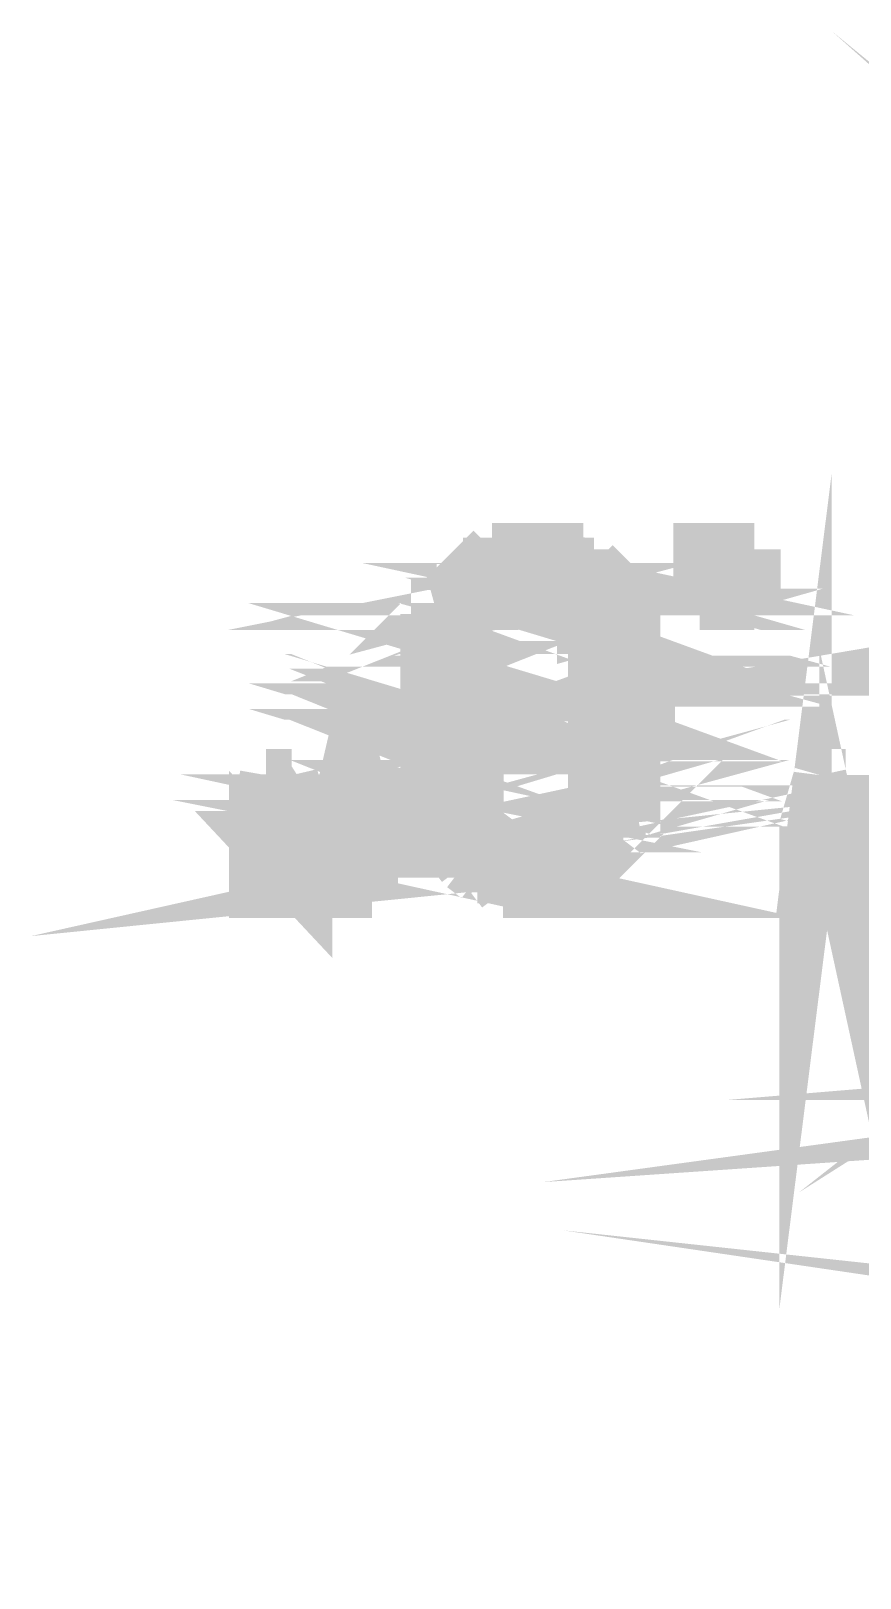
# Model space of a CAD drawing. Header units: inches. Extents: x -524 to 1067, y -71 to 1110.
# Drawn here: x 847.9 to 862.55, y 500.4 to 527.74 of the extents above; entities that cross this region are included whole.
import ezdxf

# ---------------------------------------------------------------- set-up
doc = ezdxf.new("R2010")
doc.units = ezdxf.units.IN
doc.header["$MEASUREMENT"] = 0
doc.layers.add('H', color=7, linetype='Continuous')
doc.layers.add('P', color=7, linetype='Continuous')

msp = doc.modelspace()

# ---------------------------------------------------------------- hatches: boundary and pattern name
at = {"layer": 'H', "linetype": 'Continuous'}
for points in [[(855.6016618413419, 518.0647073597542), (855.6016618413419, 518.3201960119079), (857.9193089001653, 518.3201960119079), (858.1091004703367, 518.0647073597542), (855.6016618413419, 518.0647073597542)], [(855.7914534115132, 518.3201960119079), (856.0505919015548, 518.5136374199672), (857.6601704101236, 518.5136374199672), (857.6601704101236, 518.3201960119079), (855.7914534115132, 518.3201960119079)], [(859.7843760608878, 517.6121274616531), (859.7843760608878, 518.5136374199672), (860.6858860192019, 518.5136374199672), (860.6858860192019, 517.6121274616531), (859.7843760608878, 517.6121274616531)], [(855.1490819432406, 517.3529889716114), (855.1490819432406, 517.6121274616531), (855.3425233513001, 517.8055688697125), (856.4995219617679, 518.0647073597542), (856.244033309614, 517.8055688697125), (856.0505919015548, 517.8055688697125), (856.0505919015548, 517.6121274616531), (855.7914534115132, 517.6121274616531), (855.1490819432406, 517.3529889716114)], [(855.3425233513001, 517.8055688697125), (855.3425233513001, 518.0647073597542), (856.4995219617679, 518.0647073597542), (855.3425233513001, 517.8055688697125)], [(858.3682389603784, 517.3529889716114), (857.6601704101236, 517.6121274616531), (857.4667290020643, 517.6121274616531), (857.4667290020643, 517.8055688697125), (857.2112403499107, 517.8055688697125), (857.2112403499107, 517.9990102777717), (856.9521018598689, 518.0647073597542), (857.2112403499107, 518.0647073597542), (858.1091004703367, 517.8055688697125), (858.3682389603784, 517.8055688697125), (858.3682389603784, 517.3529889716114)], [(858.1091004703367, 517.8055688697125), (856.9521018598689, 518.0647073597542), (858.1091004703367, 518.0647073597542), (858.1091004703367, 517.8055688697125)], [(855.7914534115132, 517.16319740144), (855.1490819432406, 517.3529889716114), (855.7914534115132, 517.6121274616531), (855.7914534115132, 517.16319740144)], [(857.6601704101236, 517.16319740144), (857.6601704101236, 517.6121274616531), (858.3682389603784, 517.3529889716114), (858.62737745042, 517.3529889716114), (858.62737745042, 516.0025489530844), (858.8171690205913, 515.7470603009306), (858.8171690205913, 515.4879218108889), (858.62737745042, 515.2944804028295), (858.62737745042, 515.0353419127879), (857.9193089001653, 514.8455503426165), (857.9193089001653, 517.16319740144), (857.6601704101236, 517.16319740144)], [(855.1490819432406, 517.16319740144), (855.1490819432406, 517.3529889716114), (855.7914534115132, 517.16319740144), (855.1490819432406, 517.16319740144)], [(854.893593291087, 516.9040589113984), (854.893593291087, 517.16319740144), (855.6016618413419, 516.9040589113984), (854.893593291087, 516.9040589113984)], [(855.6016618413419, 516.9040589113984), (854.893593291087, 517.16319740144), (855.7914534115132, 517.16319740144), (855.6016618413419, 516.9040589113984)], [(854.893593291087, 515.4879218108889), (854.893593291087, 516.9040589113984), (855.6016618413419, 516.9040589113984), (855.6016618413419, 515.4879218108889), (854.893593291087, 515.4879218108889)], [(855.6016618413419, 514.8455503426165), (854.893593291087, 515.0353419127879), (854.893593291087, 515.4879218108889), (855.6016618413419, 515.2944804028295), (855.6016618413419, 514.8455503426165)], [(855.6016618413419, 515.2944804028295), (854.893593291087, 515.4879218108889), (855.6016618413419, 515.4879218108889), (855.6016618413419, 515.2944804028295)], [(854.893593291087, 514.8455503426165), (854.893593291087, 515.0353419127879), (855.6016618413419, 514.8455503426165), (854.893593291087, 514.8455503426165)], [(857.9193089001653, 514.1374817923619), (857.9193089001653, 514.8455503426165), (858.62737745042, 515.0353419127879), (858.62737745042, 513.8783433023201), (858.3682389603784, 513.6849018942607), (858.3682389603784, 513.429413242107), (857.6601704101236, 513.6849018942607), (857.6601704101236, 513.8783433023201), (857.9193089001653, 514.1374817923619)], [(855.1490819432406, 513.6849018942607), (855.1490819432406, 513.8783433023201), (854.893593291087, 514.1374817923619), (854.893593291087, 514.8455503426165), (855.6016618413419, 514.8455503426165), (855.6016618413419, 514.1374817923619), (855.7914534115132, 514.1374817923619), (855.7914534115132, 513.6849018942607), (855.1490819432406, 513.6849018942607)], [(851.8642278441209, 512.5279032837931), (851.8642278441209, 513.429413242107), (852.1233663341627, 514.5864118525749), (852.5759462322635, 514.5864118525749), (852.8314348844171, 513.429413242107), (852.8314348844171, 512.5279032837931), (851.8642278441209, 512.5279032837931)], [(853.2840147825182, 512.5279032837931), (853.2840147825182, 513.429413242107), (853.4738063526897, 514.5864118525749), (853.7329448427313, 514.5864118525749), (853.9920833327728, 513.429413242107), (853.9920833327728, 512.5279032837931), (853.2840147825182, 512.5279032837931)], [(861.5873959775158, 512.5279032837931), (861.5873959775158, 513.6849018942607), (861.8465344675576, 514.5864118525749), (862.2954645277707, 514.5864118525749), (862.2954645277707, 512.5279032837931), (861.5873959775158, 512.5279032837931)], [(855.3425233513001, 513.1702747520653), (855.3425233513001, 513.429413242107), (855.1490819432406, 513.6849018942607), (855.7914534115132, 513.6849018942607), (856.244033309614, 513.1702747520653), (855.3425233513001, 513.1702747520653)], [(857.2112403499107, 513.1702747520653), (857.6601704101236, 513.6849018942607), (858.3682389603784, 513.429413242107), (858.1091004703367, 513.1702747520653), (857.2112403499107, 513.1702747520653)], [(855.6016618413419, 512.9768333440061), (855.3425233513001, 513.1702747520653), (856.7586604518096, 513.1702747520653), (855.6016618413419, 512.9768333440061)], [(855.6016618413419, 512.9768333440061), (858.1091004703367, 513.1702747520653), (857.9193089001653, 512.9768333440061), (855.6016618413419, 512.9768333440061)], [(855.6016618413419, 512.9768333440061), (856.7586604518096, 513.1702747520653), (858.1091004703367, 513.1702747520653), (855.6016618413419, 512.9768333440061)], [(856.244033309614, 512.5279032837931), (856.0505919015548, 512.7176948539644), (855.7914534115132, 512.7176948539644), (855.6016618413419, 512.9768333440061), (857.9193089001653, 512.9768333440061), (857.6601704101236, 512.7176948539644), (857.4667290020643, 512.7176948539644), (857.2112403499107, 512.5279032837931), (856.244033309614, 512.5279032837931)]]:
    msp.add_hatch(color=256, dxfattribs=at).paths.add_polyline_path(points)

# ---------------------------------------------------------------- linework, layer by layer
at = {"layer": 'P', "const_width": 0.927058823529412}
for points in [[(877.551786899239, 514.5864118525749), (879.8694339580625, 512.5279032837932), (877.3583454911798, 514.5864118525749)], [(887.2749550326341, 518.0647073597543), (886.180003666261, 517.871265951695), (887.5304436847875, 518.0647073597543)], [(865.2554830548665, 506.0238921675356), (865.2554830548665, 506.7319607177903), (864.6131115865942, 503.5128037006528), (865.2554830548665, 506.0238921675356)], [(861.8465344675576, 514.5864118525749), (861.5873959775158, 512.5279032837932), (861.5873959775158, 513.6849018942609)], [(857.6601704101236, 518.3201960119079), (855.7914534115132, 518.3201960119079), (856.0505919015548, 518.5793345019497)], [(857.401031920082, 518.5793345019497), (856.0505919015548, 518.5793345019497)], [(856.0505919015548, 518.5793345019497), (856.244033309614, 518.5793345019497)], [(857.401031920082, 518.5793345019497), (856.0505919015548, 518.5793345019497)], [(856.0505919015548, 518.5793345019497), (857.6601704101236, 518.5793345019497), (857.401031920082, 518.5793345019497)], [(856.0505919015548, 518.5793345019497), (857.6601704101236, 518.5793345019497), (856.0505919015548, 518.5793345019497), (856.0505919015548, 518.5793345019497), (857.6601704101236, 518.5793345019497)], [(856.0505919015548, 518.5793345019497), (857.6601704101236, 518.3201960119079), (857.6601704101236, 518.5793345019497)], [(856.0505919015548, 518.5793345019497), (857.6601704101236, 518.3201960119079)], [(857.2112403499107, 518.5793345019497), (856.244033309614, 518.5793345019497), (856.4995219617679, 518.5793345019497)], [(857.2112403499107, 518.5793345019497), (856.244033309614, 518.5793345019497), (857.401031920082, 518.5793345019497), (857.2112403499107, 518.5793345019497)], [(856.244033309614, 518.5793345019497), (857.401031920082, 518.5793345019497)], [(856.9521018598689, 518.5793345019497), (856.6929633698271, 518.5793345019497), (856.4995219617679, 518.5793345019497), (856.6929633698271, 518.5793345019497)], [(856.9521018598689, 518.5793345019497), (856.4995219617679, 518.5793345019497), (857.2112403499107, 518.5793345019497), (856.9521018598689, 518.5793345019497)], [(856.4995219617679, 518.5793345019497), (857.2112403499107, 518.5793345019497)], [(857.2112403499107, 518.5793345019497), (856.4995219617679, 518.5793345019497)], [(856.4995219617679, 518.5793345019497), (856.4995219617679, 518.5793345019497)], [(857.2112403499107, 518.5793345019497), (856.4995219617679, 518.5793345019497)], [(856.4995219617679, 518.5793345019497), (857.2112403499107, 518.5793345019497), (857.2112403499107, 518.5793345019497), (856.4995219617679, 518.5793345019497)], [(856.6929633698271, 518.5793345019497), (856.9521018598689, 518.5793345019497)], [(860.6858860192019, 518.5793345019497), (859.7186789789055, 517.6121274616532)], [(860.6858860192019, 518.5793345019497), (859.7186789789055, 517.6121274616532)], [(859.7186789789055, 517.6121274616532), (859.7186789789055, 518.5793345019497), (860.6858860192019, 518.5793345019497)], [(860.6858860192019, 518.5793345019497), (860.6858860192019, 517.6121274616532), (860.6858860192019, 518.5793345019497), (860.6858860192019, 518.5793345019497), (860.6858860192019, 517.6121274616532)], [(855.5359647593593, 518.3201960119079), (857.8536118181828, 518.3201960119079), (855.5359647593593, 518.3201960119079), (857.8536118181828, 518.3201960119079)], [(857.8536118181828, 518.3201960119079), (855.5359647593593, 518.0647073597543)], [(855.5359647593593, 518.0647073597543), (855.5359647593593, 518.3201960119079)], [(857.8536118181828, 518.3201960119079), (855.5359647593593, 518.0647073597543)], [(855.5359647593593, 518.0647073597543), (858.1091004703367, 518.0647073597543), (857.8536118181828, 518.3201960119079)], [(855.5359647593593, 518.3201960119079), (857.8536118181828, 518.3201960119079), (857.8536118181828, 518.3201960119079), (855.5359647593593, 518.3201960119079)], [(855.7914534115132, 518.3201960119079), (857.8536118181828, 518.3201960119079), (855.7914534115132, 518.3201960119079)], [(857.6601704101236, 518.3201960119079), (855.7914534115132, 518.3201960119079), (857.8536118181828, 518.3201960119079), (857.6601704101236, 518.3201960119079)], [(856.0505919015548, 517.6121274616532), (855.0833848612583, 517.6121274616532), (856.0505919015548, 517.871265951695), (856.0505919015548, 517.6121274616532)], [(855.0833848612583, 517.6121274616532), (856.0505919015548, 517.871265951695), (855.3425233513001, 517.871265951695), (855.0833848612583, 517.6121274616532)], [(857.2112403499107, 518.0647073597543), (858.1091004703367, 517.871265951695), (857.2112403499107, 517.871265951695), (857.2112403499107, 518.0647073597543)], [(856.4995219617679, 518.0647073597543), (855.3425233513001, 517.871265951695)], [(856.6929633698271, 518.0647073597543), (855.3425233513001, 518.0647073597543), (858.1091004703367, 518.0647073597543)], [(856.6929633698271, 518.0647073597543), (855.3425233513001, 518.0647073597543), (856.4995219617679, 518.0647073597543), (856.6929633698271, 518.0647073597543)], [(855.3425233513001, 518.0647073597543), (856.4995219617679, 518.0647073597543)], [(856.4995219617679, 518.0647073597543), (855.3425233513001, 517.871265951695)], [(855.3425233513001, 517.871265951695), (855.3425233513001, 518.0647073597543)], [(856.4995219617679, 518.0647073597543), (855.3425233513001, 517.871265951695), (856.4995219617679, 518.0647073597543)], [(855.5359647593593, 518.0647073597543), (858.1091004703367, 518.0647073597543), (855.3425233513001, 518.0647073597543)], [(855.3425233513001, 518.0647073597543), (855.5359647593593, 518.0647073597543)], [(856.0505919015548, 517.871265951695), (855.3425233513001, 517.871265951695), (856.244033309614, 517.871265951695), (856.0505919015548, 517.871265951695)], [(855.3425233513001, 517.871265951695), (856.244033309614, 517.871265951695)], [(856.244033309614, 517.871265951695), (855.3425233513001, 517.871265951695)], [(855.3425233513001, 517.871265951695), (855.3425233513001, 517.871265951695)], [(856.244033309614, 517.871265951695), (855.3425233513001, 517.871265951695)], [(855.3425233513001, 517.871265951695), (856.244033309614, 517.871265951695), (856.244033309614, 517.871265951695), (855.3425233513001, 517.871265951695)], [(857.401031920082, 517.871265951695), (858.3025418783959, 517.6121274616532), (857.401031920082, 517.6121274616532), (857.401031920082, 517.871265951695)], [(856.244033309614, 517.871265951695), (856.4995219617679, 518.0647073597543)], [(856.4995219617679, 518.0647073597543), (856.4995219617679, 518.0647073597543)], [(856.6929633698271, 518.0647073597543), (858.1091004703367, 518.0647073597543)], [(858.1091004703367, 518.0647073597543), (856.6929633698271, 518.0647073597543)], [(856.6929633698271, 518.0647073597543), (858.1091004703367, 518.0647073597543), (856.9521018598689, 518.0647073597543), (856.6929633698271, 518.0647073597543)], [(858.1091004703367, 518.0647073597543), (856.6929633698271, 518.0647073597543)], [(856.6929633698271, 518.0647073597543), (858.1091004703367, 518.0647073597543), (858.1091004703367, 518.0647073597543)], [(858.1091004703367, 518.0647073597543), (856.6929633698271, 518.0647073597543)], [(856.9521018598689, 518.0647073597543), (858.1091004703367, 517.871265951695), (856.9521018598689, 518.0647073597543)], [(858.1091004703367, 518.0647073597543), (856.9521018598689, 518.0647073597543)], [(856.9521018598689, 518.0647073597543), (858.1091004703367, 517.871265951695)], [(858.1091004703367, 517.871265951695), (857.2112403499107, 517.871265951695), (858.3025418783959, 517.871265951695), (858.1091004703367, 517.871265951695)], [(857.2112403499107, 517.871265951695), (858.3025418783959, 517.871265951695)], [(857.401031920082, 517.871265951695), (857.2112403499107, 517.871265951695)], [(858.3025418783959, 517.871265951695), (857.401031920082, 517.871265951695)], [(858.3025418783959, 517.871265951695), (857.401031920082, 517.871265951695)], [(857.401031920082, 517.871265951695), (858.3025418783959, 517.6121274616532), (858.3025418783959, 517.871265951695)], [(858.1091004703367, 517.871265951695), (858.1091004703367, 518.0647073597543)], [(855.0833848612583, 517.4186860535939), (856.0505919015548, 517.6121274616532), (855.7914534115132, 517.6121274616532)], [(855.0833848612583, 517.4186860535939), (856.0505919015548, 517.6121274616532), (855.0833848612583, 517.6121274616532), (855.0833848612583, 517.4186860535939)], [(858.3025418783959, 517.6121274616532), (857.6601704101236, 517.6121274616532), (858.3025418783959, 517.4186860535939), (858.3025418783959, 517.6121274616532)], [(855.7914534115132, 517.6121274616532), (855.0833848612583, 517.4186860535939), (855.7914534115132, 517.6121274616532)], [(855.7914534115132, 517.6121274616532), (855.0833848612583, 517.4186860535939)], [(858.3025418783959, 517.6121274616532), (857.401031920082, 517.6121274616532), (858.3025418783959, 517.6121274616532), (858.3025418783959, 517.6121274616532), (857.401031920082, 517.6121274616532)], [(857.6601704101236, 517.6121274616532), (857.401031920082, 517.6121274616532)], [(857.6601704101236, 517.6121274616532), (858.3025418783959, 517.4186860535939), (857.6601704101236, 517.6121274616532)], [(858.3025418783959, 517.6121274616532), (857.6601704101236, 517.6121274616532)], [(857.6601704101236, 517.6121274616532), (858.3025418783959, 517.4186860535939), (857.6601704101236, 517.6121274616532)], [(857.6601704101236, 517.6121274616532), (857.6601704101236, 517.6121274616532)], [(859.7186789789055, 517.6121274616532), (860.6858860192019, 517.6121274616532)], [(858.5616803684377, 517.4186860535939), (857.6601704101236, 517.1631974014401), (858.5616803684377, 517.1631974014401), (858.5616803684377, 517.4186860535939)], [(855.0833848612583, 517.4186860535939), (855.7914534115132, 517.1631974014401), (855.0833848612583, 517.4186860535939)], [(855.7914534115132, 517.4186860535939), (855.0833848612583, 517.4186860535939)], [(855.0833848612583, 517.4186860535939), (855.7914534115132, 517.4186860535939)], [(855.0833848612583, 517.4186860535939), (855.7914534115132, 517.4186860535939)], [(855.7914534115132, 517.4186860535939), (855.0833848612583, 517.4186860535939), (855.0833848612583, 517.4186860535939), (855.7914534115132, 517.4186860535939)], [(855.0833848612583, 517.4186860535939), (855.7914534115132, 517.1631974014401)], [(857.6601704101236, 517.4186860535939), (858.5616803684377, 517.4186860535939), (857.6601704101236, 517.1631974014401), (857.6601704101236, 517.4186860535939)], [(855.7914534115132, 517.4186860535939), (855.7914534115132, 517.4186860535939)], [(855.7914534115132, 517.1631974014401), (855.7914534115132, 517.4186860535939)], [(857.6601704101236, 517.4186860535939), (858.3025418783959, 517.4186860535939), (857.6601704101236, 517.4186860535939), (857.6601704101236, 517.4186860535939), (858.3025418783959, 517.4186860535939)], [(857.6601704101236, 517.4186860535939), (858.5616803684377, 517.4186860535939), (858.3025418783959, 517.4186860535939)], [(869.8907771725135, 513.2359718340479), (869.6973357644542, 512.9768333440062), (868.9892672141996, 512.5279032837932), (869.8907771725135, 513.2359718340479)], [(855.7914534115132, 517.1631974014401), (854.893593291087, 517.1631974014401), (855.7914534115132, 517.1631974014401), (854.893593291087, 517.1631974014401), (855.5359647593593, 516.9697559933809)], [(858.5616803684377, 517.1631974014401), (857.8536118181828, 517.1631974014401), (858.5616803684377, 516.9697559933809), (858.5616803684377, 517.1631974014401)], [(854.893593291087, 517.1631974014401), (855.5359647593593, 516.9697559933809), (854.893593291087, 517.1631974014401)], [(855.7914534115132, 517.1631974014401), (854.893593291087, 517.1631974014401), (855.0833848612583, 517.1631974014401)], [(855.0833848612583, 517.1631974014401), (855.7914534115132, 517.1631974014401)], [(855.5359647593593, 516.9697559933809), (855.7914534115132, 517.1631974014401)], [(857.8536118181828, 517.1631974014401), (858.5616803684377, 516.9697559933809), (857.8536118181828, 516.9697559933809), (857.8536118181828, 517.1631974014401)], [(857.6601704101236, 517.1631974014401), (858.5616803684377, 517.1631974014401), (857.8536118181828, 517.1631974014401), (857.6601704101236, 517.1631974014401)], [(867.3796887056308, 516.4551288511855), (863.1969744860849, 516.4551288511855), (867.3796887056308, 517.1631974014401)], [(855.5359647593593, 516.9697559933809), (854.893593291087, 516.7106175033391), (855.5359647593593, 516.7106175033391), (855.5359647593593, 516.9697559933809)], [(854.893593291087, 516.9697559933809), (855.5359647593593, 516.9697559933809), (854.893593291087, 516.9697559933809), (855.5359647593593, 516.9697559933809), (854.893593291087, 516.7106175033391), (854.893593291087, 516.9697559933809)], [(854.893593291087, 516.9697559933809), (855.5359647593593, 516.9697559933809), (855.5359647593593, 516.9697559933809), (854.893593291087, 516.9697559933809)], [(857.8536118181828, 516.9697559933809), (858.5616803684377, 516.7106175033391), (857.8536118181828, 516.7106175033391), (857.8536118181828, 516.9697559933809)], [(858.5616803684377, 516.9697559933809), (857.8536118181828, 516.9697559933809), (858.5616803684377, 516.9697559933809), (858.5616803684377, 516.9697559933809), (857.8536118181828, 516.9697559933809), (858.5616803684377, 516.9697559933809)], [(857.8536118181828, 516.9697559933809), (857.8536118181828, 516.9697559933809), (858.5616803684377, 516.9697559933809)], [(857.8536118181828, 516.9697559933809), (858.5616803684377, 516.7106175033391), (858.5616803684377, 516.9697559933809)], [(854.893593291087, 516.7106175033391), (855.5359647593593, 516.7106175033391), (854.893593291087, 516.4551288511855), (854.893593291087, 516.7106175033391)], [(855.5359647593593, 516.7106175033391), (854.893593291087, 516.4551288511855)], [(855.5359647593593, 516.4551288511855), (855.5359647593593, 516.7106175033391)], [(858.5616803684377, 516.7106175033391), (857.8536118181828, 516.7106175033391), (858.5616803684377, 516.4551288511855), (858.5616803684377, 516.7106175033391)], [(857.8536118181828, 516.7106175033391), (858.5616803684377, 516.4551288511855), (857.8536118181828, 516.4551288511855), (857.8536118181828, 516.7106175033391)], [(854.893593291087, 516.4551288511855), (855.5359647593593, 516.2616874431262), (854.893593291087, 516.2616874431262), (854.893593291087, 516.4551288511855)], [(855.5359647593593, 516.2616874431262), (854.893593291087, 516.2616874431262), (855.5359647593593, 516.0025489530844), (855.5359647593593, 516.2616874431262)], [(854.893593291087, 516.2616874431262), (855.5359647593593, 516.0025489530844), (854.893593291087, 516.0025489530844), (854.893593291087, 516.2616874431262)], [(858.5616803684377, 516.4551288511855), (857.8536118181828, 516.4551288511855), (858.5616803684377, 516.2616874431262), (858.5616803684377, 516.4551288511855)], [(854.893593291087, 516.4551288511855), (855.5359647593593, 516.4551288511855)], [(854.893593291087, 516.4551288511855), (855.5359647593593, 516.4551288511855)], [(855.5359647593593, 516.4551288511855), (854.893593291087, 516.4551288511855), (854.893593291087, 516.4551288511855), (855.5359647593593, 516.4551288511855)], [(854.893593291087, 516.4551288511855), (855.5359647593593, 516.2616874431262), (855.5359647593593, 516.4551288511855)], [(857.8536118181828, 516.4551288511855), (858.5616803684377, 516.2616874431262), (857.8536118181828, 516.2616874431262), (857.8536118181828, 516.4551288511855)], [(858.5616803684377, 516.2616874431262), (857.8536118181828, 516.0025489530844), (858.5616803684377, 516.0025489530844), (858.5616803684377, 516.2616874431262)], [(858.5616803684377, 516.2616874431262), (857.8536118181828, 516.2616874431262), (858.5616803684377, 516.2616874431262), (858.5616803684377, 516.2616874431262), (857.8536118181828, 516.2616874431262)], [(858.5616803684377, 516.2616874431262), (857.8536118181828, 516.0025489530844), (857.8536118181828, 516.2616874431262)], [(862.2954645277707, 514.5864118525749), (862.2954645277707, 512.5279032837932), (861.8465344675576, 514.5864118525749)], [(855.5359647593593, 516.0025489530844), (854.893593291087, 516.0025489530844), (855.5359647593593, 515.7470603009306), (855.5359647593593, 516.0025489530844)], [(854.893593291087, 516.0025489530844), (855.5359647593593, 515.7470603009306), (854.893593291087, 515.7470603009306), (854.893593291087, 516.0025489530844)], [(858.5616803684377, 516.0025489530844), (857.8536118181828, 515.7470603009306), (858.8171690205913, 515.7470603009306)], [(857.8536118181828, 516.0025489530844), (858.5616803684377, 516.0025489530844), (857.8536118181828, 515.7470603009306), (857.8536118181828, 516.0025489530844)], [(858.8171690205913, 515.7470603009306), (858.5616803684377, 516.0025489530844)], [(855.5359647593593, 515.7470603009306), (854.893593291087, 515.7470603009306), (855.5359647593593, 515.5536188928713), (855.5359647593593, 515.7470603009306)], [(854.893593291087, 515.7470603009306), (855.5359647593593, 515.5536188928713), (854.893593291087, 515.5536188928713), (854.893593291087, 515.7470603009306)], [(858.8171690205913, 515.7470603009306), (857.8536118181828, 515.5536188928713), (858.8171690205913, 515.5536188928713), (858.8171690205913, 515.7470603009306)], [(857.8536118181828, 515.7470603009306), (858.8171690205913, 515.7470603009306), (857.8536118181828, 515.5536188928713), (857.8536118181828, 515.7470603009306)], [(855.5359647593593, 515.5536188928713), (854.893593291087, 515.5536188928713), (855.5359647593593, 515.5536188928713), (854.893593291087, 515.5536188928713), (855.5359647593593, 515.2944804028297), (855.5359647593593, 515.5536188928713)], [(853.9263862507905, 513.4914604862016), (853.4738063526897, 514.5864118525749), (853.2183177005359, 513.4914604862016)], [(854.893593291087, 515.5536188928713), (855.5359647593593, 515.2944804028297), (854.893593291087, 515.5536188928713), (855.5359647593593, 515.2944804028297), (854.893593291087, 515.2944804028297), (854.893593291087, 515.5536188928713)], [(857.8536118181828, 515.5536188928713), (858.5616803684377, 515.2944804028297), (857.8536118181828, 515.2944804028297), (857.8536118181828, 515.5536188928713)], [(857.8536118181828, 515.5536188928713), (858.8171690205913, 515.5536188928713), (857.8536118181828, 515.5536188928713), (857.8536118181828, 515.5536188928713), (858.8171690205913, 515.5536188928713)], [(857.8536118181828, 515.5536188928713), (858.5616803684377, 515.2944804028297)], [(858.5616803684377, 515.2944804028297), (858.8171690205913, 515.5536188928713)], [(855.5359647593593, 515.2944804028297), (854.893593291087, 515.2944804028297), (855.5359647593593, 515.1010389947703), (855.5359647593593, 515.2944804028297)], [(854.893593291087, 515.2944804028297), (855.5359647593593, 515.1010389947703), (854.893593291087, 515.1010389947703), (854.893593291087, 515.2944804028297)], [(858.5616803684377, 515.2944804028297), (857.8536118181828, 515.1010389947703), (858.5616803684377, 515.1010389947703), (858.5616803684377, 515.2944804028297)], [(858.5616803684377, 515.2944804028297), (857.8536118181828, 515.2944804028297), (858.5616803684377, 515.2944804028297), (858.5616803684377, 515.2944804028297), (857.8536118181828, 515.2944804028297)], [(858.5616803684377, 515.2944804028297), (857.8536118181828, 515.1010389947703), (857.8536118181828, 515.2944804028297)], [(855.5359647593593, 515.1010389947703), (854.893593291087, 515.1010389947703), (855.5359647593593, 514.8455503426167), (855.5359647593593, 515.1010389947703)], [(855.5359647593593, 514.5864118525749), (854.893593291087, 514.5864118525749), (855.5359647593593, 514.8455503426167), (855.5359647593593, 514.5864118525749)], [(854.893593291087, 514.5864118525749), (855.5359647593593, 514.8455503426167), (854.893593291087, 514.8455503426167), (854.893593291087, 514.5864118525749)], [(854.893593291087, 515.1010389947703), (855.5359647593593, 514.8455503426167), (854.893593291087, 515.1010389947703)], [(855.5359647593593, 514.8455503426167), (854.893593291087, 514.8455503426167), (854.893593291087, 514.8455503426167), (855.5359647593593, 514.8455503426167)], [(854.893593291087, 514.8455503426167), (855.5359647593593, 514.8455503426167), (855.5359647593593, 514.8455503426167), (854.893593291087, 514.8455503426167)], [(858.5616803684377, 514.8455503426167), (857.8536118181828, 514.8455503426167), (858.5616803684377, 514.5864118525749), (858.5616803684377, 514.8455503426167)], [(857.8536118181828, 515.1010389947703), (858.5616803684377, 515.1010389947703), (857.8536118181828, 514.8455503426167), (857.8536118181828, 515.1010389947703)], [(857.8536118181828, 514.8455503426167), (858.5616803684377, 514.5864118525749), (857.8536118181828, 514.5864118525749), (857.8536118181828, 514.8455503426167)], [(858.5616803684377, 515.1010389947703), (857.8536118181828, 514.8455503426167), (858.5616803684377, 515.1010389947703)], [(852.0576692521802, 514.5864118525749), (851.8642278441209, 513.4914604862016)], [(852.7657378024346, 513.4914604862016), (852.0576692521802, 514.5864118525749)], [(852.7657378024346, 513.4914604862016), (852.0576692521802, 514.5864118525749)], [(852.0576692521802, 514.5864118525749), (852.5102491502812, 514.5864118525749)], [(852.5102491502812, 514.5864118525749), (852.7657378024346, 513.4914604862016)], [(854.893593291087, 514.3929704445156), (855.5359647593593, 514.5864118525749), (854.893593291087, 514.5864118525749), (854.893593291087, 514.3929704445156)], [(853.9263862507905, 513.4914604862016), (853.4738063526897, 514.5864118525749)], [(853.4738063526897, 514.5864118525749), (853.667247760749, 514.5864118525749), (853.9263862507905, 513.4914604862016)], [(854.893593291087, 514.137481792362), (855.5359647593593, 514.137481792362), (854.893593291087, 514.3929704445156), (854.893593291087, 514.137481792362)], [(858.5616803684377, 514.5864118525749), (857.8536118181828, 514.3929704445156), (858.5616803684377, 514.3929704445156), (858.5616803684377, 514.5864118525749)], [(854.893593291087, 514.3929704445156), (855.5359647593593, 514.5864118525749), (855.5359647593593, 514.3929704445156)], [(858.5616803684377, 514.5864118525749), (857.8536118181828, 514.5864118525749), (858.5616803684377, 514.5864118525749), (858.5616803684377, 514.5864118525749), (857.8536118181828, 514.5864118525749)], [(858.5616803684377, 514.5864118525749), (857.8536118181828, 514.3929704445156), (857.8536118181828, 514.5864118525749)], [(861.8465344675576, 514.5864118525749), (861.5873959775158, 512.5279032837932), (862.2954645277707, 512.5279032837932)], [(861.5873959775158, 513.6849018942609), (861.8465344675576, 514.5864118525749)], [(861.8465344675576, 514.5864118525749), (862.2954645277707, 514.5864118525749)], [(862.2954645277707, 512.5279032837932), (861.8465344675576, 514.5864118525749)], [(862.2954645277707, 514.5864118525749), (862.2954645277707, 513.6849018942609), (862.2954645277707, 514.5864118525749), (862.2954645277707, 514.5864118525749), (862.2954645277707, 513.6849018942609)], [(862.2954645277707, 514.5864118525749), (862.2954645277707, 512.5279032837932)], [(855.5359647593593, 514.137481792362), (854.893593291087, 514.3929704445156), (855.5359647593593, 514.3929704445156), (855.5359647593593, 514.137481792362)], [(855.7914534115132, 513.9440403843025), (854.893593291087, 514.137481792362), (855.0833848612583, 513.9440403843025)], [(854.893593291087, 514.3929704445156), (855.5359647593593, 514.3929704445156), (854.893593291087, 514.3929704445156), (854.893593291087, 514.3929704445156), (855.5359647593593, 514.3929704445156)], [(857.8536118181828, 514.3929704445156), (858.5616803684377, 514.137481792362), (857.8536118181828, 514.137481792362), (857.8536118181828, 514.3929704445156)], [(857.8536118181828, 514.3929704445156), (858.5616803684377, 514.3929704445156), (857.8536118181828, 514.3929704445156), (857.8536118181828, 514.3929704445156), (858.5616803684377, 514.3929704445156)], [(857.8536118181828, 514.3929704445156), (858.5616803684377, 514.137481792362), (858.5616803684377, 514.3929704445156)], [(855.7914534115132, 513.9440403843025), (854.893593291087, 514.137481792362), (855.7914534115132, 514.137481792362), (855.7914534115132, 513.9440403843025)], [(851.8642278441209, 512.5279032837932), (852.7657378024346, 512.5279032837932), (851.8642278441209, 513.4914604862016), (851.8642278441209, 512.5279032837932)], [(856.0505919015548, 513.4914604862016), (855.0833848612583, 513.6849018942609), (855.3425233513001, 513.4914604862016)], [(858.5616803684377, 514.137481792362), (857.6601704101236, 513.9440403843025), (858.5616803684377, 513.9440403843025), (858.5616803684377, 514.137481792362)], [(854.893593291087, 514.137481792362), (855.7914534115132, 514.137481792362), (854.893593291087, 514.137481792362), (854.893593291087, 514.137481792362), (855.7914534115132, 514.137481792362)], [(854.893593291087, 514.137481792362), (855.5359647593593, 514.137481792362)], [(855.5359647593593, 514.137481792362), (855.7914534115132, 514.137481792362)], [(858.5616803684377, 514.137481792362), (857.6601704101236, 513.9440403843025)], [(857.6601704101236, 513.9440403843025), (857.8536118181828, 514.137481792362)], [(858.5616803684377, 514.137481792362), (857.8536118181828, 514.137481792362), (858.5616803684377, 514.137481792362), (858.5616803684377, 514.137481792362), (857.8536118181828, 514.137481792362)], [(858.1091004703367, 513.2359718340479), (855.5359647593593, 512.9768333440062), (856.6929633698271, 513.2359718340479)], [(858.5616803684377, 513.9440403843025), (857.6601704101236, 513.6849018942609), (858.3025418783959, 513.6849018942609), (858.5616803684377, 513.9440403843025)], [(855.0833848612583, 513.6849018942609), (855.7914534115132, 513.9440403843025)], [(855.0833848612583, 513.6849018942609), (855.7914534115132, 513.9440403843025)], [(855.7914534115132, 513.9440403843025), (855.0833848612583, 513.9440403843025), (855.0833848612583, 513.6849018942609)], [(855.7914534115132, 513.9440403843025), (855.0833848612583, 513.9440403843025), (855.7914534115132, 513.9440403843025), (855.7914534115132, 513.9440403843025), (855.0833848612583, 513.9440403843025)], [(855.7914534115132, 513.9440403843025), (855.7914534115132, 513.6849018942609)], [(857.6601704101236, 513.9440403843025), (858.5616803684377, 513.9440403843025)], [(858.5616803684377, 513.9440403843025), (857.6601704101236, 513.9440403843025)], [(857.6601704101236, 513.9440403843025), (857.6601704101236, 513.9440403843025)], [(858.5616803684377, 513.9440403843025), (857.6601704101236, 513.9440403843025)], [(857.6601704101236, 513.9440403843025), (858.5616803684377, 513.9440403843025), (858.5616803684377, 513.9440403843025), (857.6601704101236, 513.9440403843025)], [(858.5616803684377, 513.9440403843025), (857.6601704101236, 513.6849018942609), (857.6601704101236, 513.9440403843025)], [(856.0505919015548, 513.4914604862016), (855.0833848612583, 513.6849018942609), (855.7914534115132, 513.6849018942609), (856.0505919015548, 513.4914604862016)], [(852.7657378024346, 512.5279032837932), (851.8642278441209, 513.4914604862016), (852.7657378024346, 513.4914604862016), (852.7657378024346, 512.5279032837932)], [(851.8642278441209, 513.4914604862016), (852.7657378024346, 513.4914604862016)], [(856.244033309614, 513.2359718340479), (855.3425233513001, 513.2359718340479), (856.0505919015548, 513.4914604862016)], [(853.9263862507905, 512.5279032837932), (853.2183177005359, 513.4914604862016)], [(853.2183177005359, 513.4914604862016), (853.2183177005359, 512.5279032837932)], [(853.9263862507905, 512.5279032837932), (853.2183177005359, 513.4914604862016)], [(853.2183177005359, 513.4914604862016), (853.9263862507905, 513.4914604862016), (853.9263862507905, 512.5279032837932)], [(853.2183177005359, 513.4914604862016), (853.9263862507905, 513.4914604862016)], [(855.0833848612583, 513.6849018942609), (855.7914534115132, 513.6849018942609), (855.7914534115132, 513.6849018942609), (855.0833848612583, 513.6849018942609)], [(855.7914534115132, 513.6849018942609), (855.0833848612583, 513.6849018942609), (855.7914534115132, 513.6849018942609), (855.0833848612583, 513.6849018942609), (855.0833848612583, 513.6849018942609), (855.7914534115132, 513.6849018942609)], [(855.7914534115132, 513.6849018942609), (855.0833848612583, 513.6849018942609)], [(855.3425233513001, 513.2359718340479), (856.0505919015548, 513.4914604862016)], [(856.0505919015548, 513.4914604862016), (855.3425233513001, 513.4914604862016), (855.3425233513001, 513.2359718340479)], [(856.0505919015548, 513.4914604862016), (855.3425233513001, 513.4914604862016), (856.0505919015548, 513.4914604862016), (856.0505919015548, 513.4914604862016), (855.3425233513001, 513.4914604862016)], [(856.0505919015548, 513.4914604862016), (856.244033309614, 513.2359718340479)], [(858.3025418783959, 513.4914604862016), (857.401031920082, 513.4914604862016), (857.6601704101236, 513.6849018942609)], [(858.1091004703367, 513.2359718340479), (857.2112403499107, 513.2359718340479), (857.401031920082, 513.4914604862016)], [(858.3025418783959, 513.4914604862016), (857.401031920082, 513.4914604862016), (858.3025418783959, 513.4914604862016), (858.3025418783959, 513.4914604862016), (857.401031920082, 513.4914604862016), (858.3025418783959, 513.4914604862016)], [(857.401031920082, 513.4914604862016), (857.401031920082, 513.4914604862016), (858.3025418783959, 513.4914604862016)], [(857.401031920082, 513.4914604862016), (858.1091004703367, 513.2359718340479)], [(857.401031920082, 513.4914604862016), (858.1091004703367, 513.2359718340479)], [(857.6601704101236, 513.6849018942609), (858.3025418783959, 513.4914604862016), (857.6601704101236, 513.6849018942609), (858.3025418783959, 513.4914604862016)], [(857.6601704101236, 513.6849018942609), (858.3025418783959, 513.6849018942609), (857.6601704101236, 513.6849018942609), (857.6601704101236, 513.6849018942609), (858.3025418783959, 513.6849018942609)], [(857.6601704101236, 513.6849018942609), (858.3025418783959, 513.4914604862016)], [(858.1091004703367, 513.2359718340479), (858.3025418783959, 513.4914604862016)], [(858.3025418783959, 513.4914604862016), (858.3025418783959, 513.6849018942609)], [(862.2954645277707, 512.5279032837932), (862.2954645277707, 513.6849018942609)], [(856.4995219617679, 513.2359718340479), (855.3425233513001, 513.2359718340479), (856.4995219617679, 513.2359718340479), (855.3425233513001, 513.2359718340479), (856.6929633698271, 513.2359718340479), (856.4995219617679, 513.2359718340479)], [(855.3425233513001, 513.2359718340479), (856.6929633698271, 513.2359718340479)], [(855.5359647593593, 512.9768333440062), (855.3425233513001, 513.2359718340479)], [(856.4995219617679, 513.2359718340479), (855.3425233513001, 513.2359718340479), (856.244033309614, 513.2359718340479)], [(855.3425233513001, 513.2359718340479), (856.244033309614, 513.2359718340479)], [(856.244033309614, 513.2359718340479), (855.3425233513001, 513.2359718340479)], [(855.3425233513001, 513.2359718340479), (855.3425233513001, 513.2359718340479)], [(858.1091004703367, 513.2359718340479), (857.8536118181828, 512.9768333440062), (855.5359647593593, 512.9768333440062)], [(855.5359647593593, 512.9768333440062), (858.1091004703367, 513.2359718340479)], [(855.5359647593593, 512.9768333440062), (856.6929633698271, 513.2359718340479)], [(856.6929633698271, 513.2359718340479), (855.5359647593593, 512.9768333440062)], [(856.6929633698271, 513.2359718340479), (855.5359647593593, 512.9768333440062)], [(856.244033309614, 513.2359718340479), (856.4995219617679, 513.2359718340479)], [(856.6929633698271, 513.2359718340479), (858.1091004703367, 513.2359718340479), (856.9521018598689, 513.2359718340479), (856.6929633698271, 513.2359718340479)], [(856.6929633698271, 513.2359718340479), (858.1091004703367, 513.2359718340479)], [(856.6929633698271, 513.2359718340479), (856.6929633698271, 513.2359718340479)], [(858.1091004703367, 513.2359718340479), (856.9521018598689, 513.2359718340479)], [(856.9521018598689, 513.2359718340479), (857.2112403499107, 513.2359718340479)], [(857.2112403499107, 513.2359718340479), (858.1091004703367, 513.2359718340479)], [(858.1091004703367, 513.2359718340479), (857.2112403499107, 513.2359718340479), (858.1091004703367, 513.2359718340479), (858.1091004703367, 513.2359718340479), (857.2112403499107, 513.2359718340479), (858.1091004703367, 513.2359718340479)], [(857.2112403499107, 513.2359718340479), (857.2112403499107, 513.2359718340479)], [(857.8536118181828, 512.9768333440062), (855.5359647593593, 512.9768333440062)], [(855.5359647593593, 512.9768333440062), (855.7914534115132, 512.7833919359468)], [(857.8536118181828, 512.9768333440062), (855.5359647593593, 512.9768333440062), (857.8536118181828, 512.9768333440062), (857.8536118181828, 512.9768333440062), (855.5359647593593, 512.9768333440062)], [(857.8536118181828, 512.9768333440062), (857.8536118181828, 512.9768333440062), (855.5359647593593, 512.9768333440062)], [(857.8536118181828, 512.9768333440062), (855.5359647593593, 512.9768333440062), (855.5359647593593, 512.9768333440062), (857.8536118181828, 512.9768333440062)], [(855.7914534115132, 512.7833919359468), (857.8536118181828, 512.9768333440062), (857.6601704101236, 512.7833919359468)], [(855.7914534115132, 512.7833919359468), (857.8536118181828, 512.9768333440062)], [(856.244033309614, 512.5279032837932), (857.2112403499107, 512.5279032837932), (856.0505919015548, 512.7833919359468)], [(856.0505919015548, 512.7833919359468), (857.6601704101236, 512.7833919359468), (855.7914534115132, 512.7833919359468), (856.0505919015548, 512.7833919359468)], [(857.6601704101236, 512.7833919359468), (855.7914534115132, 512.7833919359468), (857.6601704101236, 512.7833919359468), (857.6601704101236, 512.7833919359468), (855.7914534115132, 512.7833919359468), (857.6601704101236, 512.7833919359468)], [(855.7914534115132, 512.7833919359468), (855.7914534115132, 512.7833919359468), (857.6601704101236, 512.7833919359468)], [(856.0505919015548, 512.7833919359468), (856.244033309614, 512.5279032837932)], [(857.2112403499107, 512.5279032837932), (856.0505919015548, 512.7833919359468)], [(856.0505919015548, 512.7833919359468), (857.401031920082, 512.7833919359468), (857.2112403499107, 512.5279032837932)], [(856.0505919015548, 512.7833919359468), (857.401031920082, 512.7833919359468), (856.0505919015548, 512.7833919359468), (856.0505919015548, 512.7833919359468), (857.401031920082, 512.7833919359468)], [(856.0505919015548, 512.7833919359468), (857.6601704101236, 512.7833919359468), (857.401031920082, 512.7833919359468)], [(879.4205038978494, 506.991099207832), (878.0700638793223, 506.7319607177903), (879.2270624897899, 506.991099207832)], [(853.2183177005359, 512.5279032837932), (853.9263862507905, 512.5279032837932)], [(856.4995219617679, 512.5279032837932), (857.2112403499107, 512.5279032837932), (856.244033309614, 512.5279032837932)], [(856.244033309614, 512.5279032837932), (856.4995219617679, 512.5279032837932)], [(857.2112403499107, 512.5279032837932), (856.244033309614, 512.5279032837932)], [(856.244033309614, 512.5279032837932), (857.2112403499107, 512.5279032837932)], [(856.6929633698271, 512.5279032837932), (856.4995219617679, 512.5279032837932), (856.6929633698271, 512.5279032837932)], [(856.4995219617679, 512.5279032837932), (856.9521018598689, 512.5279032837932), (856.4995219617679, 512.5279032837932), (856.4995219617679, 512.5279032837932), (856.9521018598689, 512.5279032837932)], [(856.4995219617679, 512.5279032837932), (857.2112403499107, 512.5279032837932), (856.9521018598689, 512.5279032837932)], [(856.6929633698271, 512.5279032837932), (856.9521018598689, 512.5279032837932)], [(856.9521018598689, 512.5279032837932), (856.6929633698271, 512.5279032837932)], [(857.2112403499107, 512.5279032837932), (857.2112403499107, 512.5279032837932)], [(872.4675627213787, 509.0496077766139), (870.5988457227686, 508.7941191244601), (874.3326298821014, 509.0496077766139)], [(873.6245613318465, 509.5021876747148), (873.8836998218883, 509.3087462666555), (871.306914273023, 509.3087462666555), (873.6245613318465, 509.5021876747148)], [(876.8437183489841, 503.9653835987538), (881.0300824064182, 503.5128037006528), (876.6502769409249, 504.158825006813)]]:
    msp.add_lwpolyline(points, dxfattribs=at)

doc.saveas('drawing.dxf')
